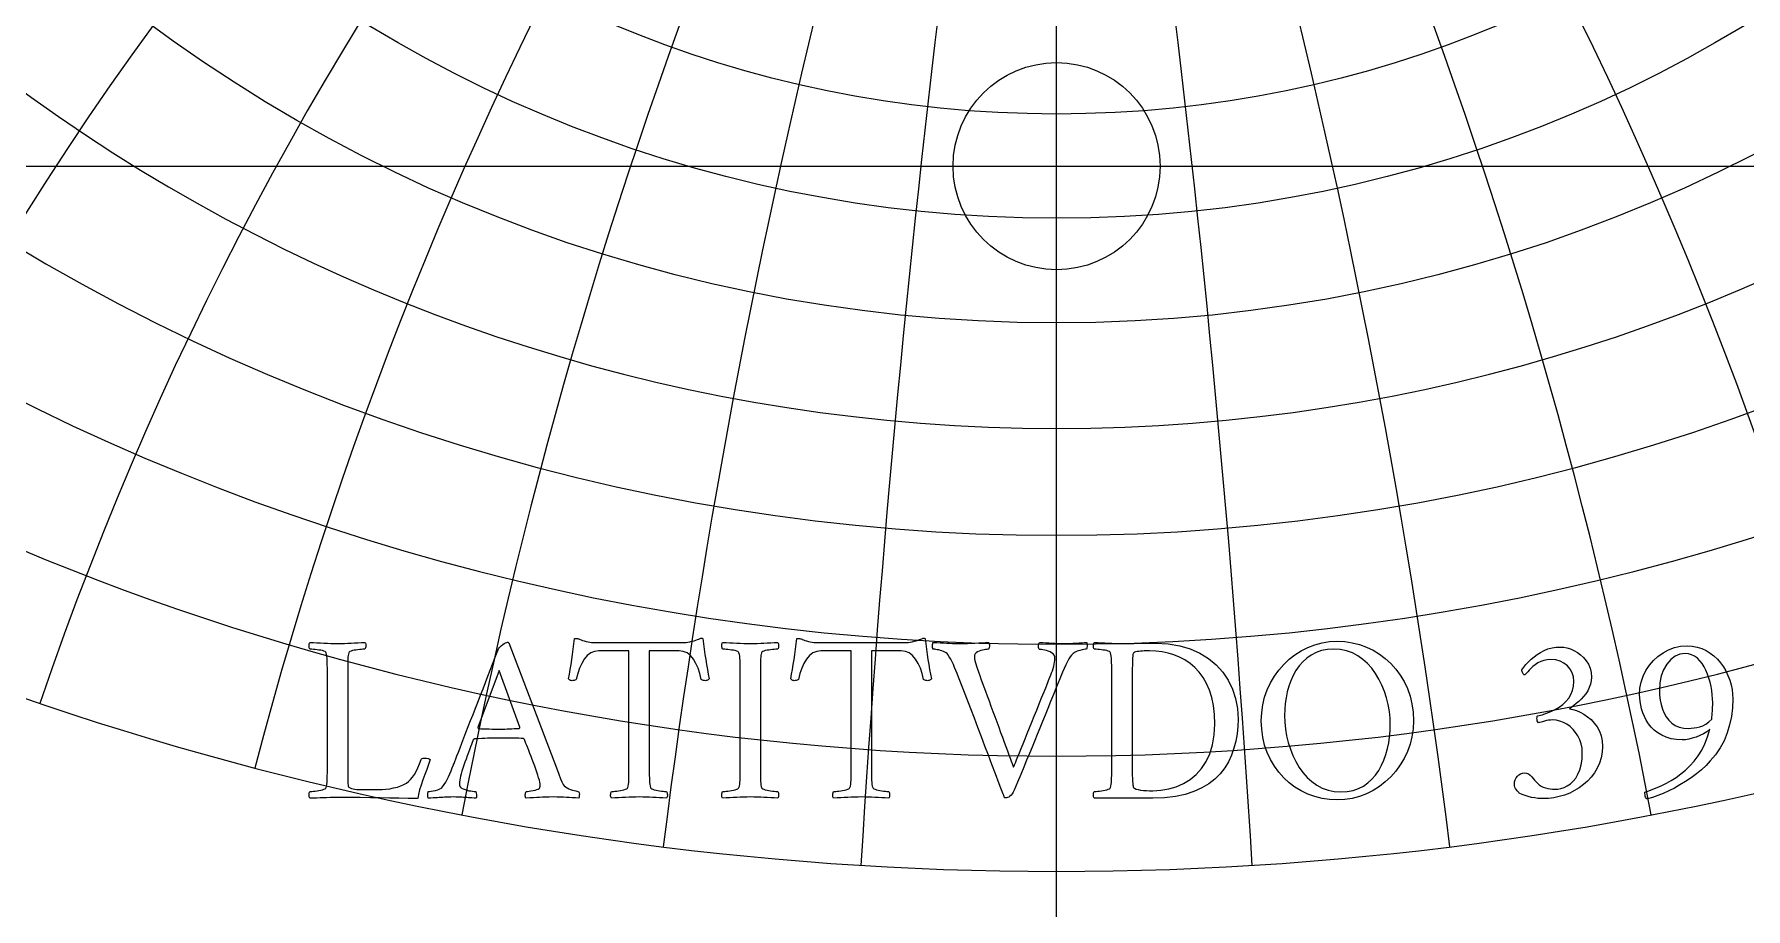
# Model space of a CAD drawing. Header units: millimetres. Extents: x -71 to 71, y -71 to 73.
# Drawn here: x -23.61 to 15.91, y -17.13 to 3.04 of the extents above; entities that cross this region are included whole.
import ezdxf

# ---------------------------------------------------------------- set-up
doc = ezdxf.new("R2010")
doc.units = ezdxf.units.MM
for name, color, linetype in [('CUT_INNER', 6, 'Continuous'), ('ENGRAVE', 7, 'Continuous'), ('ENGRAVE_FINE', 8, 'Continuous'), ('TEXT', 5, 'Continuous')]:
    doc.layers.add(name, color=color, linetype=linetype)

msp = doc.modelspace()

# ---------------------------------------------------------------- linework, layer by layer
at = {"layer": 'CUT_INNER'}
msp.add_circle((0, 0), 2.39, dxfattribs=at)
at = {"layer": 'ENGRAVE'}
for points in [[(0, -70.2), (0, 70.2)], [(-70.2, 0), (70.2, 0)]]:
    msp.add_lwpolyline(points, dxfattribs=at)
for centre, radius in [((0, 0), 70.2), ((0, 31.6222), 35.2387), ((0, 29.3414), 30.5447), ((0, 27.5032), 26.2999), ((0, 0), 45.9522), ((0, 0), 30.0798)]:
    msp.add_circle(centre, radius, dxfattribs=at)
for centre, radius, start, end in [((0, 34.4687), 40.5184, 131.30785, 48.69215), ((0, 38.0583), 46.5751, 158.30757, 21.69243), ((0, 42.6543), 53.6864, 177.16632, 2.83368), ((0, 48.6634), 62.275, 192.562112, 347.437888), ((0, 56.7462), 73.0187, 205.930897, 334.069103), ((0, -37.2113), 59.1294, 39, 141), ((0, -37.2113), 59.1294, 39, 141)]:
    msp.add_arc(centre, radius, start, end, dxfattribs=at)
at = {"layer": 'ENGRAVE_FINE'}
for centre, radius, start, end in [((-335.3395, -37.2113), 340.5127, 3.549067, 18.208032), ((-335.3395, -37.2113), 340.5127, 3.549067, 18.208032), ((335.3395, -37.2113), 340.5127, 161.791968, 176.450933), ((335.3395, -37.2113), 340.5127, 161.791968, 176.450933), ((-162.4567, -37.2113), 172.8828, 7.145895, 36.6736), ((-162.4567, -37.2113), 172.8828, 7.145895, 36.6736), ((162.4567, -37.2113), 172.8828, 143.3264, 172.854105), ((162.4567, -37.2113), 172.8828, 143.3264, 172.854105), ((-102.4151, -37.2113), 118.2588, 10.840654, 55.662821), ((-102.4151, -37.2113), 118.2588, 10.840654, 55.662821), ((102.4151, -37.2113), 118.2588, 124.337179, 169.159346), ((102.4151, -37.2113), 118.2588, 124.337179, 169.159346), ((-70.4677, -37.2113), 91.989, 14.688568, 75.445741), ((-70.4677, -37.2113), 91.989, 14.688568, 75.445741), ((70.4677, -37.2113), 91.989, 104.554259, 165.311432), ((70.4677, -37.2113), 91.989, 104.554259, 165.311432), ((-49.6155, -37.2113), 77.188, 18.753071, 96.251491), ((-49.6155, -37.2113), 77.188, 18.753071, 96.251491), ((49.6155, -37.2113), 77.188, 83.748509, 161.246929), ((49.6155, -37.2113), 77.188, 83.748509, 161.246929), ((-34.1384, -37.2113), 68.2768, 23.109812, 116.954145), ((-34.1384, -37.2113), 68.2768, 23.109812, 116.954145), ((34.1384, -37.2113), 68.2768, 63.045855, 156.890188), ((34.1384, -37.2113), 68.2768, 63.045855, 156.890188), ((-21.5213, -37.2113), 62.9242, 27.851987, 126.345474), ((-21.5213, -37.2113), 62.9242, 27.851987, 126.345474), ((21.5213, -37.2113), 62.9242, 53.654526, 152.148013), ((21.5213, -37.2113), 62.9242, 53.654526, 152.148013), ((-10.4261, -37.2113), 60.0416, 33.097661, 134.238363), ((-10.4261, -37.2113), 60.0416, 33.097661, 134.238363), ((10.4261, -37.2113), 60.0416, 45.761637, 146.902339), ((10.4261, -37.2113), 60.0416, 45.761637, 146.902339), ((0, 111.4929), 136.4429, 239.147014, 300.852986)]:
    msp.add_arc(centre, radius, start, end, dxfattribs=at)
at = {"layer": 'TEXT'}
for points in [[(-16.3684, -13.94), (-16.3684, -13.9462), (-16.3684, -13.9538), (-16.3684, -13.9628), (-16.3684, -13.9732), (-16.3684, -14), (-16.3684, -14.0306), (-16.3684, -14.0651), (-16.3684, -14.1033), (-16.3681, -14.1426), (-16.367, -14.1801), (-16.3653, -14.2159), (-16.3629, -14.25), (-16.3594, -14.2797), (-16.3546, -14.3026), (-16.3484, -14.3185), (-16.3407, -14.3275), (-16.3115, -14.345), (-16.2792, -14.3586), (-16.2437, -14.3685), (-16.2051, -14.3745), (-16.1593, -14.3782), (-16.102, -14.3808), (-16.0334, -14.3823), (-15.9533, -14.3828), (-15.6488, -14.3828), (-15.5694, -14.3806), (-15.4862, -14.3738), (-15.3992, -14.3626), (-15.3084, -14.3469), (-15.2203, -14.3263), (-15.1416, -14.3005), (-15.0723, -14.2695), (-15.0122, -14.2334), (-14.9633, -14.1939), (-14.9161, -14.1476), (-14.8706, -14.0943), (-14.8268, -14.0341), (-14.7851, -13.9649), (-14.7458, -13.8846), (-14.709, -13.7933), (-14.6746, -13.6909), (-14.6656, -13.6764), (-14.6497, -13.666), (-14.6268, -13.6598), (-14.5971, -13.6577), (-14.5514, -13.6598), (-14.514, -13.666), (-14.485, -13.6764), (-14.4642, -13.6909), (-14.5038, -13.8033), (-14.5452, -13.9192), (-14.5882, -14.0386), (-14.6331, -14.1614), (-14.6747, -14.2815), (-14.7085, -14.3925), (-14.7342, -14.4946), (-14.7521, -14.5877), (-14.9704, -14.587), (-15.188, -14.5849), (-15.4049, -14.5814), (-15.6211, -14.5766), (-15.8439, -14.5717), (-16.0806, -14.5683), (-16.3311, -14.5662), (-16.5954, -14.5655), (-16.6871, -14.566), (-16.7739, -14.5676), (-16.8559, -14.5702), (-16.933, -14.5738), (-17.0085, -14.5774), (-17.0853, -14.58), (-17.1635, -14.5816), (-17.243, -14.5821), (-17.2525, -14.569), (-17.2589, -14.5517), (-17.2622, -14.5302), (-17.2624, -14.5046), (-17.2602, -14.479), (-17.2562, -14.4576), (-17.2505, -14.4403), (-17.243, -14.4271), (-17.223, -14.4266), (-17.196, -14.4251), (-17.1621, -14.4225), (-17.1213, -14.4188), (-17.0775, -14.4138), (-17.0348, -14.4071), (-16.9931, -14.3986), (-16.9524, -14.3884), (-16.917, -14.377), (-16.8908, -14.3649), (-16.8741, -14.3521), (-16.8666, -14.3386), (-16.8568, -14.3029), (-16.8493, -14.2624), (-16.8443, -14.2171), (-16.8417, -14.167), (-16.8405, -14.1133), (-16.8396, -14.0576), (-16.8391, -13.9999), (-16.8389, -13.94), (-16.8389, -11.6317), (-16.8391, -11.5717), (-16.8396, -11.5134), (-16.8405, -11.4568), (-16.8417, -11.402), (-16.8443, -11.3506), (-16.8493, -11.3044), (-16.8568, -11.2634), (-16.8666, -11.2276), (-16.8741, -11.212), (-16.8908, -11.1986), (-16.917, -11.1871), (-16.9524, -11.1778), (-16.9931, -11.17), (-17.0348, -11.1633), (-17.0775, -11.1576), (-17.1213, -11.1529), (-17.1621, -11.1493), (-17.196, -11.1467), (-17.223, -11.1451), (-17.243, -11.1446), (-17.2505, -11.1314), (-17.2562, -11.1141), (-17.2602, -11.0927), (-17.2624, -11.0671), (-17.2622, -11.0415), (-17.2589, -11.02), (-17.2525, -11.0027), (-17.243, -10.9896), (-17.1603, -10.9925), (-17.0784, -10.9958), (-16.997, -10.9995), (-16.9164, -11.0034), (-16.8365, -11.0071), (-16.7573, -11.0097), (-16.6788, -11.0112), (-16.6009, -11.0117), (-16.5212, -11.0112), (-16.4425, -11.0097), (-16.3648, -11.0071), (-16.2882, -11.0034), (-16.2112, -10.9995), (-16.1325, -10.9958), (-16.052, -10.9925), (-15.9699, -10.9896), (-15.9604, -11.0027), (-15.954, -11.02), (-15.9507, -11.0415), (-15.9505, -11.0671), (-15.9527, -11.0927), (-15.9567, -11.1141), (-15.9624, -11.1314), (-15.9699, -11.1446), (-15.9899, -11.1451), (-16.0169, -11.1467), (-16.0508, -11.1493), (-16.0917, -11.1529), (-16.1352, -11.1576), (-16.1775, -11.1633), (-16.2183, -11.17), (-16.2577, -11.1778), (-16.2923, -11.1871), (-16.3186, -11.1986), (-16.3366, -11.212), (-16.3463, -11.2276), (-16.3537, -11.2574), (-16.3594, -11.2913), (-16.3634, -11.3293), (-16.3657, -11.3715), (-16.3669, -11.4169), (-16.3677, -11.4643), (-16.3683, -11.5137), (-16.3684, -11.5653), (-16.3684, -11.5736), (-16.3684, -11.5819), (-16.3684, -11.5902), (-16.3684, -11.5985), (-16.3684, -11.6068), (-16.3684, -11.6151), (-16.3684, -11.6234), (-16.3684, -11.6317)], [(-13.9273, -13.8127), (-13.924, -13.8042), (-13.9141, -13.7788), (-13.8977, -13.7364), (-13.8747, -13.6771), (-13.8461, -13.6032), (-13.8131, -13.5172), (-13.7756, -13.4191), (-13.7335, -13.309), (-13.6877, -13.1894), (-13.6387, -13.0633), (-13.5867, -12.9306), (-13.5315, -12.7914), (-13.4746, -12.6478), (-13.4173, -12.5022), (-13.3597, -12.3544), (-13.3018, -12.2046), (-13.2442, -12.0553), (-13.1876, -11.9092), (-13.1321, -11.7661), (-13.0776, -11.6262), (-13.0252, -11.4919), (-12.9759, -11.366), (-12.9297, -11.2484), (-12.8866, -11.139), (-12.8722, -11.1162), (-12.8513, -11.092), (-12.8238, -11.0664), (-12.7897, -11.0394), (-12.7546, -11.0152), (-12.724, -10.9979), (-12.6979, -10.9875), (-12.6763, -10.9841), (-12.6712, -10.9842), (-12.6673, -10.9847), (-12.6643, -10.9856), (-12.6624, -10.9868), (-12.6605, -10.9884), (-12.6576, -10.9903), (-12.6536, -10.9925), (-12.6486, -10.9951), (-11.547, -13.8846), (-11.4927, -14.0272), (-11.4515, -14.1337), (-11.4235, -14.2043), (-11.4086, -14.2389), (-11.3915, -14.2683), (-11.3678, -14.2957), (-11.3375, -14.3209), (-11.3007, -14.3441), (-11.2606, -14.3647), (-11.2204, -14.3822), (-11.1803, -14.3965), (-11.1402, -14.4078), (-11.1037, -14.4162), (-11.0744, -14.4223), (-11.0525, -14.4259), (-11.0378, -14.4271), (-11.0284, -14.4429), (-11.0225, -14.4624), (-11.0201, -14.4858), (-11.0211, -14.5129), (-11.0239, -14.539), (-11.0267, -14.5593), (-11.0295, -14.5736), (-11.0322, -14.5821), (-11.1104, -14.5768), (-11.1844, -14.5717), (-11.2543, -14.5671), (-11.3201, -14.5627), (-11.3868, -14.5591), (-11.4598, -14.5565), (-11.5391, -14.555), (-11.6245, -14.5544), (-11.7146, -14.555), (-11.7968, -14.5565), (-11.871, -14.5591), (-11.9373, -14.5627), (-12.0035, -14.5671), (-12.0777, -14.5717), (-12.1599, -14.5768), (-12.25, -14.5821), (-12.2595, -14.569), (-12.2659, -14.5517), (-12.2692, -14.5302), (-12.2694, -14.5046), (-12.2668, -14.479), (-12.2618, -14.4576), (-12.2544, -14.4403), (-12.2445, -14.4271), (-12.2161, -14.4259), (-12.1808, -14.4223), (-12.1386, -14.4162), (-12.0895, -14.4078), (-12.0411, -14.3972), (-12.0009, -14.3849), (-11.9691, -14.3709), (-11.9456, -14.3552), (-11.9359, -14.342), (-11.929, -14.3247), (-11.9248, -14.3033), (-11.9234, -14.2777), (-11.9257, -14.2484), (-11.9324, -14.2106), (-11.9437, -14.164), (-11.9594, -14.1088), (-11.9786, -14.0474), (-12.0002, -13.9822), (-12.0243, -13.9132), (-12.0507, -13.8404), (-12.0784, -13.7662), (-12.1061, -13.693), (-12.1338, -13.6208), (-12.1615, -13.5498), (-12.1879, -13.4823), (-12.212, -13.4211), (-12.2336, -13.366), (-12.2528, -13.3173), (-12.2685, -13.2773), (-12.2798, -13.2488), (-12.2865, -13.2316), (-12.2888, -13.2259), (-12.2895, -13.2252), (-12.2915, -13.2232), (-12.295, -13.2197), (-12.2998, -13.2149), (-12.3054, -13.21), (-12.3109, -13.2066), (-12.3165, -13.2045), (-12.322, -13.2038), (-12.3659, -13.2014), (-12.4147, -13.1996), (-12.4683, -13.1986), (-12.5268, -13.1982), (-12.5867, -13.1982), (-12.6444, -13.1982), (-12.7001, -13.1982), (-12.7538, -13.1982), (-12.7676, -13.1982), (-12.7814, -13.1982), (-12.7953, -13.1982), (-12.8091, -13.1982), (-12.8226, -13.1982), (-12.8354, -13.1982), (-12.8475, -13.1982), (-12.8589, -13.1982), (-12.9388, -13.1984), (-13.0125, -13.1989), (-13.08, -13.1998), (-13.1412, -13.201), (-13.2035, -13.2029), (-13.2741, -13.2059), (-13.353, -13.2098), (-13.4402, -13.2149), (-13.4433, -13.2154), (-13.4471, -13.2169), (-13.4516, -13.2195), (-13.4568, -13.2232), (-13.4616, -13.2268), (-13.4651, -13.2294), (-13.4671, -13.2309), (-13.4678, -13.2315), (-13.4704, -13.2384), (-13.4782, -13.2591), (-13.4912, -13.2937), (-13.5093, -13.3422), (-13.5311, -13.4001), (-13.555, -13.4633), (-13.581, -13.5316), (-13.609, -13.6051), (-13.6372, -13.68), (-13.6637, -13.7525), (-13.6884, -13.8225), (-13.7114, -13.8902), (-13.7341, -13.9566), (-13.7522, -14.0175), (-13.7659, -14.0729), (-13.7751, -14.1227), (-13.7811, -14.1673), (-13.7854, -14.2071), (-13.788, -14.242), (-13.7889, -14.2721), (-13.7835, -14.301), (-13.7674, -14.3268), (-13.7406, -14.3495), (-13.7031, -14.369), (-13.6598, -14.3854), (-13.6159, -14.3988), (-13.5713, -14.409), (-13.526, -14.4161), (-13.4846, -14.4209), (-13.4519, -14.4244), (-13.4279, -14.4264), (-13.4125, -14.4271), (-13.4073, -14.4356), (-13.4028, -14.45), (-13.399, -14.4702), (-13.3959, -14.4963), (-13.3941, -14.5235), (-13.3945, -14.5468), (-13.3969, -14.5664), (-13.4014, -14.5821), (-13.4521, -14.5794), (-13.499, -14.5766), (-13.542, -14.5738), (-13.5813, -14.571), (-13.6187, -14.5683), (-13.656, -14.5655), (-13.6934, -14.5627), (-13.7308, -14.56), (-13.7711, -14.5576), (-13.8173, -14.5558), (-13.8693, -14.5548), (-13.9273, -14.5544), (-13.9857, -14.5548), (-14.0394, -14.5558), (-14.0882, -14.5576), (-14.1321, -14.56), (-14.1736, -14.5627), (-14.2151, -14.5655), (-14.2566, -14.5683), (-14.2982, -14.571), (-14.3424, -14.5738), (-14.3923, -14.5766), (-14.4476, -14.5794), (-14.5085, -14.5821), (-14.5133, -14.5736), (-14.5168, -14.5593), (-14.5189, -14.539), (-14.5196, -14.5129), (-14.5189, -14.4858), (-14.5168, -14.4624), (-14.5133, -14.4429), (-14.5085, -14.4271), (-14.4793, -14.4256), (-14.4414, -14.4209), (-14.3949, -14.4131), (-14.3397, -14.4022), (-14.2852, -14.3879), (-14.2407, -14.3697), (-14.2063, -14.3477), (-14.1819, -14.322), (-14.142, -14.2678), (-14.1051, -14.2106), (-14.0714, -14.1502), (-14.0408, -14.0867), (-14.0119, -14.0208), (-13.9833, -13.9532), (-13.9551, -13.8838), (-13.9273, -13.8127)], [(-8.5911, -10.9896), (-8.5554, -10.9879), (-8.515, -10.9827), (-8.4696, -10.974), (-8.4195, -10.9619), (-8.3703, -10.9484), (-8.3281, -10.9356), (-8.2928, -10.9235), (-8.2645, -10.9121), (-8.2441, -10.9024), (-8.2271, -10.8955), (-8.2136, -10.8913), (-8.2036, -10.89), (-8.1949, -10.8906), (-8.1856, -10.8927), (-8.1756, -10.8962), (-8.1648, -10.901), (-8.1505, -11.0245), (-8.1351, -11.146), (-8.1187, -11.2653), (-8.1012, -11.3826), (-8.0827, -11.4978), (-8.0631, -11.6109), (-8.0425, -11.722), (-8.0209, -11.831), (-8.0275, -11.8369), (-8.0361, -11.8434), (-8.0469, -11.8507), (-8.0597, -11.8587), (-8.0742, -11.8656), (-8.0901, -11.8697), (-8.1074, -11.8711), (-8.1261, -11.8697), (-8.1538, -11.868), (-8.1759, -11.8628), (-8.1925, -11.8542), (-8.2036, -11.8421), (-8.2358, -11.7068), (-8.2769, -11.5833), (-8.3271, -11.4715), (-8.3863, -11.3715), (-8.4548, -11.2892), (-8.5329, -11.2304), (-8.6208, -11.1951), (-8.7184, -11.1833), (-9.4048, -11.1833), (-9.4048, -13.94), (-9.4046, -13.9999), (-9.4041, -14.0576), (-9.4032, -14.1133), (-9.402, -14.167), (-9.3994, -14.2171), (-9.3944, -14.2624), (-9.387, -14.3029), (-9.3771, -14.3386), (-9.3674, -14.3521), (-9.3494, -14.3649), (-9.3231, -14.377), (-9.2885, -14.3884), (-9.2493, -14.3986), (-9.209, -14.4071), (-9.1676, -14.4138), (-9.1252, -14.4188), (-9.0856, -14.4225), (-9.0526, -14.4251), (-9.0261, -14.4266), (-9.0062, -14.4271), (-8.9988, -14.4403), (-8.9931, -14.4576), (-8.9891, -14.479), (-8.9869, -14.5046), (-8.987, -14.5302), (-8.9903, -14.5517), (-8.9967, -14.569), (-9.0062, -14.5821), (-9.0884, -14.5768), (-9.1688, -14.5717), (-9.2475, -14.5671), (-9.3245, -14.5627), (-9.4012, -14.5591), (-9.4788, -14.5565), (-9.5575, -14.555), (-9.6373, -14.5544), (-9.7151, -14.555), (-9.7937, -14.5565), (-9.8729, -14.5591), (-9.9528, -14.5627), (-10.0334, -14.5671), (-10.1147, -14.5717), (-10.1967, -14.5768), (-10.2794, -14.5821), (-10.2889, -14.569), (-10.2953, -14.5517), (-10.2986, -14.5302), (-10.2988, -14.5046), (-10.2965, -14.479), (-10.2925, -14.4576), (-10.2868, -14.4403), (-10.2794, -14.4271), (-10.2593, -14.4266), (-10.2323, -14.4251), (-10.1984, -14.4225), (-10.1576, -14.4188), (-10.1138, -14.4138), (-10.0711, -14.4071), (-10.0294, -14.3986), (-9.9888, -14.3884), (-9.9533, -14.377), (-9.9272, -14.3649), (-9.9104, -14.3521), (-9.903, -14.3386), (-9.8931, -14.3029), (-9.8857, -14.2624), (-9.8807, -14.2171), (-9.8781, -14.167), (-9.8769, -14.1133), (-9.876, -14.0576), (-9.8755, -13.9999), (-9.8753, -13.94), (-9.8753, -11.1833), (-10.5728, -11.1833), (-10.6703, -11.1951), (-10.7582, -11.2304), (-10.8364, -11.2892), (-10.9049, -11.3715), (-10.9644, -11.4715), (-11.0156, -11.5833), (-11.0585, -11.7068), (-11.0931, -11.8421), (-11.1042, -11.8542), (-11.1208, -11.8628), (-11.1429, -11.868), (-11.1706, -11.8697), (-11.1891, -11.8711), (-11.2059, -11.8697), (-11.2209, -11.8656), (-11.2343, -11.8587), (-11.2459, -11.8507), (-11.2557, -11.8434), (-11.2638, -11.8369), (-11.2702, -11.831), (-11.2488, -11.722), (-11.2287, -11.6109), (-11.21, -11.4978), (-11.1927, -11.3826), (-11.1765, -11.2653), (-11.1609, -11.146), (-11.146, -11.0245), (-11.1319, -10.901), (-11.1173, -10.8967), (-11.1014, -10.8948), (-11.0841, -10.8953), (-11.0654, -10.8983), (-11.0471, -10.9026), (-11.0308, -10.9073), (-11.0167, -10.9123), (-11.0045, -10.9176), (-10.977, -10.9289), (-10.9443, -10.9405), (-10.9065, -10.9524), (-10.8634, -10.9647), (-10.8193, -10.9756), (-10.7783, -10.9834), (-10.7404, -10.988), (-10.7056, -10.9896)], [(-7.0688, -11.0117), (-6.9891, -11.0112), (-6.9104, -11.0097), (-6.8327, -11.0071), (-6.7561, -11.0034), (-6.6791, -10.9995), (-6.6004, -10.9958), (-6.5199, -10.9925), (-6.4378, -10.9896), (-6.4283, -11.0027), (-6.4219, -11.02), (-6.4186, -11.0415), (-6.4184, -11.0671), (-6.4206, -11.0927), (-6.4246, -11.1141), (-6.4303, -11.1314), (-6.4378, -11.1446), (-6.4578, -11.1451), (-6.4848, -11.1467), (-6.5187, -11.1493), (-6.5595, -11.1529), (-6.6031, -11.1576), (-6.6453, -11.1633), (-6.6862, -11.17), (-6.7256, -11.1778), (-6.7602, -11.1871), (-6.7865, -11.1986), (-6.8045, -11.212), (-6.8142, -11.2276), (-6.8216, -11.2574), (-6.8273, -11.2913), (-6.8313, -11.3293), (-6.8336, -11.3715), (-6.8348, -11.4169), (-6.8356, -11.4643), (-6.8361, -11.5137), (-6.8363, -11.5653), (-6.8363, -11.5736), (-6.8363, -11.5819), (-6.8363, -11.5902), (-6.8363, -11.5985), (-6.8363, -11.6068), (-6.8363, -11.6151), (-6.8363, -11.6234), (-6.8363, -11.6317), (-6.8363, -13.94), (-6.8363, -13.9483), (-6.8363, -13.9566), (-6.8363, -13.9649), (-6.8363, -13.9732), (-6.8363, -13.9815), (-6.8363, -13.9898), (-6.8363, -13.9981), (-6.8363, -14.0064), (-6.8361, -14.0578), (-6.8356, -14.1068), (-6.8348, -14.1533), (-6.8336, -14.1974), (-6.8313, -14.2384), (-6.8273, -14.2756), (-6.8216, -14.309), (-6.8142, -14.3386), (-6.8045, -14.3521), (-6.7865, -14.3649), (-6.7602, -14.377), (-6.7256, -14.3884), (-6.6862, -14.3986), (-6.6453, -14.4071), (-6.6031, -14.4138), (-6.5595, -14.4188), (-6.5187, -14.4225), (-6.4848, -14.4251), (-6.4578, -14.4266), (-6.4378, -14.4271), (-6.4303, -14.4403), (-6.4246, -14.4576), (-6.4206, -14.479), (-6.4184, -14.5046), (-6.4186, -14.5302), (-6.4219, -14.5517), (-6.4283, -14.569), (-6.4378, -14.5821), (-6.5199, -14.5768), (-6.6004, -14.5717), (-6.6791, -14.5671), (-6.7561, -14.5627), (-6.8327, -14.5591), (-6.9104, -14.5565), (-6.9891, -14.555), (-7.0688, -14.5544), (-7.1467, -14.555), (-7.2252, -14.5565), (-7.3044, -14.5591), (-7.3843, -14.5627), (-7.4649, -14.5671), (-7.5462, -14.5717), (-7.6282, -14.5768), (-7.7109, -14.5821), (-7.7204, -14.569), (-7.7268, -14.5517), (-7.7301, -14.5302), (-7.7303, -14.5046), (-7.7281, -14.479), (-7.7241, -14.4576), (-7.7184, -14.4403), (-7.7109, -14.4271), (-7.6909, -14.4266), (-7.6639, -14.4251), (-7.63, -14.4225), (-7.5891, -14.4188), (-7.5454, -14.4138), (-7.5027, -14.4071), (-7.461, -14.3986), (-7.4203, -14.3884), (-7.3849, -14.377), (-7.3587, -14.3649), (-7.342, -14.3521), (-7.3345, -14.3386), (-7.3247, -14.3029), (-7.3172, -14.2624), (-7.3122, -14.2171), (-7.3096, -14.167), (-7.3084, -14.1133), (-7.3075, -14.0576), (-7.307, -13.9999), (-7.3068, -13.94), (-7.3068, -11.6317), (-7.307, -11.5717), (-7.3075, -11.5134), (-7.3084, -11.4568), (-7.3096, -11.402), (-7.3122, -11.3506), (-7.3172, -11.3044), (-7.3247, -11.2634), (-7.3345, -11.2276), (-7.342, -11.212), (-7.3587, -11.1986), (-7.3849, -11.1871), (-7.4203, -11.1778), (-7.461, -11.17), (-7.5027, -11.1633), (-7.5454, -11.1576), (-7.5891, -11.1529), (-7.63, -11.1493), (-7.6639, -11.1467), (-7.6909, -11.1451), (-7.7109, -11.1446), (-7.7184, -11.1314), (-7.7241, -11.1141), (-7.7281, -11.0927), (-7.7303, -11.0671), (-7.7301, -11.0415), (-7.7268, -11.02), (-7.7204, -11.0027), (-7.7109, -10.9896), (-7.6282, -10.9925), (-7.5462, -10.9958), (-7.4649, -10.9995), (-7.3843, -11.0034), (-7.3044, -11.0071), (-7.2252, -11.0097), (-7.1467, -11.0112), (-7.0688, -11.0117)], [(-3.4597, -10.9896), (-3.424, -10.9879), (-3.3836, -10.9827), (-3.3382, -10.974), (-3.2881, -10.9619), (-3.239, -10.9484), (-3.1967, -10.9356), (-3.1615, -10.9235), (-3.1331, -10.9121), (-3.1127, -10.9024), (-3.0957, -10.8955), (-3.0822, -10.8913), (-3.0722, -10.89), (-3.0635, -10.8906), (-3.0542, -10.8927), (-3.0442, -10.8962), (-3.0334, -10.901), (-3.0191, -11.0245), (-3.0037, -11.146), (-2.9873, -11.2653), (-2.9698, -11.3826), (-2.9513, -11.4978), (-2.9317, -11.6109), (-2.9111, -11.722), (-2.8895, -11.831), (-2.8961, -11.8369), (-2.9047, -11.8434), (-2.9155, -11.8507), (-2.9283, -11.8587), (-2.9428, -11.8656), (-2.9587, -11.8697), (-2.976, -11.8711), (-2.9947, -11.8697), (-3.0224, -11.868), (-3.0445, -11.8628), (-3.0611, -11.8542), (-3.0722, -11.8421), (-3.1044, -11.7068), (-3.1455, -11.5833), (-3.1957, -11.4715), (-3.2549, -11.3715), (-3.3234, -11.2892), (-3.4016, -11.2304), (-3.4894, -11.1951), (-3.587, -11.1833), (-4.2734, -11.1833), (-4.2734, -13.94), (-4.2732, -13.9999), (-4.2727, -14.0576), (-4.2718, -14.1133), (-4.2706, -14.167), (-4.268, -14.2171), (-4.263, -14.2624), (-4.2556, -14.3029), (-4.2457, -14.3386), (-4.236, -14.3521), (-4.218, -14.3649), (-4.1917, -14.377), (-4.1571, -14.3884), (-4.1179, -14.3986), (-4.0776, -14.4071), (-4.0362, -14.4138), (-3.9939, -14.4188), (-3.9542, -14.4225), (-3.9212, -14.4251), (-3.8947, -14.4266), (-3.8748, -14.4271), (-3.8674, -14.4403), (-3.8617, -14.4576), (-3.8577, -14.479), (-3.8555, -14.5046), (-3.8556, -14.5302), (-3.8589, -14.5517), (-3.8653, -14.569), (-3.8748, -14.5821), (-3.957, -14.5768), (-4.0374, -14.5717), (-4.1162, -14.5671), (-4.1931, -14.5627), (-4.2698, -14.5591), (-4.3474, -14.5565), (-4.4261, -14.555), (-4.5059, -14.5544), (-4.5837, -14.555), (-4.6623, -14.5565), (-4.7415, -14.5591), (-4.8214, -14.5627), (-4.902, -14.5671), (-4.9833, -14.5717), (-5.0653, -14.5768), (-5.148, -14.5821), (-5.1575, -14.569), (-5.1639, -14.5517), (-5.1672, -14.5302), (-5.1674, -14.5046), (-5.1651, -14.479), (-5.1611, -14.4576), (-5.1554, -14.4403), (-5.148, -14.4271), (-5.1279, -14.4266), (-5.1009, -14.4251), (-5.067, -14.4225), (-5.0262, -14.4188), (-4.9825, -14.4138), (-4.9397, -14.4071), (-4.898, -14.3986), (-4.8574, -14.3884), (-4.8219, -14.377), (-4.7958, -14.3649), (-4.779, -14.3521), (-4.7716, -14.3386), (-4.7617, -14.3029), (-4.7543, -14.2624), (-4.7493, -14.2171), (-4.7467, -14.167), (-4.7455, -14.1133), (-4.7446, -14.0576), (-4.7441, -13.9999), (-4.7439, -13.94), (-4.7439, -11.1833), (-5.4414, -11.1833), (-5.5389, -11.1951), (-5.6268, -11.2304), (-5.705, -11.2892), (-5.7735, -11.3715), (-5.833, -11.4715), (-5.8842, -11.5833), (-5.9271, -11.7068), (-5.9617, -11.8421), (-5.9728, -11.8542), (-5.9894, -11.8628), (-6.0115, -11.868), (-6.0392, -11.8697), (-6.0577, -11.8711), (-6.0745, -11.8697), (-6.0896, -11.8656), (-6.1029, -11.8587), (-6.1145, -11.8507), (-6.1243, -11.8434), (-6.1325, -11.8369), (-6.1389, -11.831), (-6.1174, -11.722), (-6.0973, -11.6109), (-6.0787, -11.4978), (-6.0614, -11.3826), (-6.0451, -11.2653), (-6.0295, -11.146), (-6.0146, -11.0245), (-6.0005, -10.901), (-5.9859, -10.8967), (-5.97, -10.8948), (-5.9527, -10.8953), (-5.934, -10.8983), (-5.9157, -10.9026), (-5.8994, -10.9073), (-5.8853, -10.9123), (-5.8731, -10.9176), (-5.8456, -10.9289), (-5.813, -10.9405), (-5.7751, -10.9524), (-5.732, -10.9647), (-5.6879, -10.9756), (-5.6469, -10.9834), (-5.609, -10.988), (-5.5742, -10.9896)], [(-2.2308, -11.0117), (-2.1429, -11.0112), (-2.0564, -11.0097), (-1.9713, -11.0071), (-1.8876, -11.0034), (-1.8049, -10.9995), (-1.7229, -10.9958), (-1.6416, -10.9925), (-1.561, -10.9896), (-1.5563, -11.0033), (-1.5534, -11.0221), (-1.5522, -11.0462), (-1.5527, -11.0754), (-1.555, -11.1036), (-1.5589, -11.1245), (-1.5646, -11.1382), (-1.5721, -11.1446), (-1.5868, -11.1454), (-1.6088, -11.148), (-1.638, -11.1524), (-1.6745, -11.1584), (-1.7141, -11.1667), (-1.7527, -11.1778), (-1.7902, -11.1916), (-1.8267, -11.2082), (-1.8582, -11.2288), (-1.8807, -11.2546), (-1.8942, -11.2856), (-1.8987, -11.3217), (-1.8924, -11.3778), (-1.8738, -11.4573), (-1.8426, -11.5604), (-1.799, -11.6871), (-1.775, -11.753), (-1.7471, -11.8289), (-1.7155, -11.9149), (-1.68, -12.0109), (-1.6418, -12.1145), (-1.6018, -12.2233), (-1.5601, -12.3373), (-1.5167, -12.4565), (-1.4723, -12.5783), (-1.4275, -12.7001), (-1.3823, -12.8218), (-1.3368, -12.9436), (-1.2922, -13.063), (-1.2496, -13.1775), (-1.2092, -13.2872), (-1.1708, -13.392), (-1.1351, -13.4897), (-1.1029, -13.5781), (-1.0742, -13.6572), (-1.049, -13.7269), (-1.028, -13.7845), (-1.0123, -13.8272), (-1.0017, -13.8551), (-0.9964, -13.868), (-0.9877, -13.8492), (-0.9729, -13.8148), (-0.9518, -13.7648), (-0.9244, -13.6992), (-0.8921, -13.6208), (-0.8559, -13.5325), (-0.816, -13.434), (-0.7722, -13.3256), (-0.7253, -13.2091), (-0.676, -13.0868), (-0.6243, -12.9587), (-0.5702, -12.8246), (-0.5146, -12.6871), (-0.4588, -12.5485), (-0.4025, -12.4089), (-0.346, -12.2683), (-0.2901, -12.1292), (-0.2359, -11.9943), (-0.1835, -11.8635), (-0.1329, -11.7369), (-0.1142, -11.6891), (-0.0969, -11.64), (-0.081, -11.5895), (-0.0664, -11.5376), (-0.0543, -11.4871), (-0.0457, -11.4407), (-0.0405, -11.3985), (-0.0387, -11.3605), (-0.0434, -11.319), (-0.0574, -11.283), (-0.0808, -11.2525), (-0.1135, -11.2276), (-0.1515, -11.2072), (-0.191, -11.1903), (-0.2318, -11.1768), (-0.274, -11.1667), (-0.3136, -11.1595), (-0.3467, -11.1543), (-0.3731, -11.1512), (-0.393, -11.1501), (-0.4027, -11.1413), (-0.4096, -11.1259), (-0.4138, -11.1039), (-0.4152, -11.0754), (-0.4138, -11.0462), (-0.4096, -11.0221), (-0.4027, -11.0033), (-0.393, -10.9896), (-0.3193, -10.9925), (-0.2477, -10.9958), (-0.1782, -10.9995), (-0.1107, -11.0034), (-0.0432, -11.0071), (0.0263, -11.0097), (0.0979, -11.0112), (0.1716, -11.0117), (0.232, -11.0116), (0.2858, -11.011), (0.333, -11.0102), (0.3736, -11.009), (0.4108, -11.0074), (0.4477, -11.0055), (0.4842, -11.0033), (0.5203, -11.0007), (0.5584, -10.9979), (0.6006, -10.9951), (0.647, -10.9924), (0.6975, -10.9896), (0.702, -11.0034), (0.7044, -11.0228), (0.7047, -11.0477), (0.703, -11.0782), (0.6999, -11.1072), (0.6961, -11.128), (0.6916, -11.1404), (0.6864, -11.1446), (0.6644, -11.1463), (0.6317, -11.1515), (0.5883, -11.1602), (0.5342, -11.1723), (0.4776, -11.1896), (0.4269, -11.2138), (0.3821, -11.2449), (0.3432, -11.283), (0.3164, -11.3177), (0.2858, -11.3667), (0.2513, -11.4298), (0.2131, -11.5072), (0.1742, -11.5907), (0.1377, -11.6725), (0.1036, -11.7526), (0.072, -11.831), (-0.0012, -12.0126), (-0.0713, -12.1866), (-0.1382, -12.353), (-0.202, -12.5118), (-0.264, -12.6655), (-0.3252, -12.8163), (-0.3858, -12.9644), (-0.4456, -13.1097), (-0.5056, -13.255), (-0.5667, -13.4031), (-0.6288, -13.5539), (-0.6919, -13.7075), (-0.7577, -13.8667), (-0.8276, -14.0341), (-0.9016, -14.2099), (-0.9798, -14.3939), (-1.0024, -14.4423), (-1.0261, -14.4825), (-1.0509, -14.5143), (-1.0767, -14.5378), (-1.1031, -14.5548), (-1.1299, -14.5669), (-1.1571, -14.5742), (-1.1846, -14.5766), (-1.1926, -14.5743), (-1.1998, -14.5676), (-1.2064, -14.5563), (-1.2123, -14.5406), (-1.2178, -14.5238), (-1.2233, -14.5095), (-1.2289, -14.4975), (-1.2344, -14.488), (-1.3242, -14.2512), (-1.4109, -14.0223), (-1.4944, -13.8014), (-1.5748, -13.5885), (-1.6541, -13.3787), (-1.734, -13.1671), (-1.8146, -12.9538), (-1.8959, -12.7388), (-1.9801, -12.5174), (-2.0696, -12.2849), (-2.1642, -12.0413), (-2.264, -11.7867), (-2.2943, -11.7085), (-2.3242, -11.6345), (-2.3538, -11.5646), (-2.383, -11.4989), (-2.413, -11.4366), (-2.4446, -11.3771), (-2.478, -11.3203), (-2.5131, -11.2664), (-2.5297, -11.2453), (-2.5519, -11.2262), (-2.5795, -11.2093), (-2.6127, -11.1944), (-2.6486, -11.1816), (-2.684, -11.1709), (-2.7191, -11.1622), (-2.7539, -11.1557), (-2.7863, -11.1508), (-2.8141, -11.1474), (-2.8375, -11.1453), (-2.8563, -11.1446), (-2.8587, -11.1399), (-2.8605, -11.1259), (-2.8615, -11.1025), (-2.8618, -11.0699), (-2.8615, -11.0368), (-2.8605, -11.0124), (-2.8587, -10.9967), (-2.8563, -10.9896), (-2.7662, -10.9925), (-2.684, -10.9958), (-2.6098, -10.9995), (-2.5436, -11.0034), (-2.4773, -11.0071), (-2.4031, -11.0097), (-2.3209, -11.0112), (-2.2308, -11.0117)], [(2.2917, -11.0062), (2.5775, -11.0206), (2.8425, -11.0636), (3.0867, -11.1354), (3.3102, -11.2359), (3.5109, -11.3612), (3.6866, -11.5072), (3.8375, -11.6739), (3.9634, -11.8614), (4.0627, -12.0661), (4.1336, -12.2842), (4.1762, -12.5158), (4.1904, -12.7609), (4.1845, -12.9315), (4.1668, -13.1), (4.1374, -13.2664), (4.0963, -13.4307), (4.0411, -13.5899), (3.9696, -13.7407), (3.8819, -13.8833), (3.778, -14.0175), (3.656, -14.1408), (3.5143, -14.2507), (3.3529, -14.347), (3.1718, -14.4299), (2.9691, -14.4965), (2.7428, -14.5441), (2.493, -14.5726), (2.2197, -14.5821), (0.8691, -14.5821), (0.8596, -14.569), (0.8532, -14.5517), (0.8499, -14.5302), (0.8497, -14.5046), (0.8519, -14.479), (0.8559, -14.4576), (0.8616, -14.4403), (0.8691, -14.4271), (0.8891, -14.4266), (0.9161, -14.4251), (0.95, -14.4225), (0.9909, -14.4188), (1.0346, -14.4138), (1.0773, -14.4071), (1.119, -14.3986), (1.1597, -14.3884), (1.1951, -14.377), (1.2213, -14.3649), (1.238, -14.3521), (1.2455, -14.3386), (1.2553, -14.3029), (1.2628, -14.2624), (1.2678, -14.2171), (1.2704, -14.167), (1.2716, -14.1133), (1.2725, -14.0576), (1.273, -13.9999), (1.2732, -13.94), (1.2732, -11.6317), (1.273, -11.5717), (1.2725, -11.5134), (1.2716, -11.4568), (1.2704, -11.402), (1.2678, -11.3506), (1.2628, -11.3044), (1.2553, -11.2634), (1.2455, -11.2276), (1.238, -11.212), (1.2213, -11.1986), (1.1951, -11.1871), (1.1597, -11.1778), (1.119, -11.17), (1.0773, -11.1633), (1.0346, -11.1576), (0.9909, -11.1529), (0.95, -11.1493), (0.9161, -11.1467), (0.8891, -11.1451), (0.8691, -11.1446), (0.8616, -11.1314), (0.8559, -11.1141), (0.8519, -11.0927), (0.8497, -11.0671), (0.8499, -11.0415), (0.8532, -11.02), (0.8596, -11.0027), (0.8691, -10.9896), (0.9518, -10.9925), (1.0338, -10.9958), (1.1151, -10.9995), (1.1957, -11.0034), (1.2756, -11.0071), (1.3548, -11.0097), (1.4333, -11.0112), (1.5112, -11.0117), (1.5953, -11.0116), (1.6869, -11.011), (1.7862, -11.0102), (1.8931, -11.009), (2.0011, -11.0078), (2.1035, -11.0069), (2.2004, -11.0064), (2.2917, -11.0062)], [(6.4765, -10.9619), (6.6538, -10.9702), (6.8259, -10.9951), (6.9929, -11.0366), (7.1546, -11.0948), (7.3091, -11.1683), (7.4542, -11.256), (7.59, -11.3579), (7.7165, -11.4739), (7.8318, -11.6026), (7.9344, -11.7424), (8.0242, -11.8933), (8.1012, -12.0552), (8.1629, -12.2269), (8.207, -12.4074), (8.2335, -12.5964), (8.2423, -12.7942), (8.2335, -12.9818), (8.207, -13.163), (8.1629, -13.3375), (8.1012, -13.5055), (8.0242, -13.6653), (7.9344, -13.8155), (7.8318, -13.9559), (7.7165, -14.0867), (7.59, -14.2057), (7.4542, -14.3109), (7.3091, -14.4022), (7.1546, -14.4797), (6.9929, -14.5415), (6.8259, -14.5856), (6.6538, -14.612), (6.4765, -14.6209), (6.3016, -14.6126), (6.1312, -14.5877), (5.9653, -14.5461), (5.804, -14.488), (5.6497, -14.4145), (5.505, -14.3268), (5.3701, -14.2249), (5.2449, -14.1088), (5.1309, -13.9801), (5.0297, -13.8404), (4.9413, -13.6895), (4.8657, -13.5276), (4.8051, -13.3562), (4.7619, -13.1768), (4.736, -12.9895), (4.7273, -12.7942), (4.736, -12.6063), (4.7619, -12.4247), (4.8051, -12.2493), (4.8657, -12.0801), (4.9413, -11.919), (5.0297, -11.768), (5.1309, -11.627), (5.2449, -11.4961), (5.3701, -11.3771), (5.505, -11.2719), (5.6497, -11.1806), (5.804, -11.1031), (5.9653, -11.0413), (6.1312, -10.9972), (6.3016, -10.9707), (6.4765, -10.9619)], [(1.7492, -11.6428), (1.7492, -13.9455), (1.7492, -13.9679), (1.7492, -13.9961), (1.7492, -14.0301), (1.7492, -14.0701), (1.7497, -14.1126), (1.7513, -14.1545), (1.7539, -14.1957), (1.7575, -14.2362), (1.7618, -14.2723), (1.7665, -14.3005), (1.7715, -14.3207), (1.7769, -14.333), (1.7996, -14.3534), (1.8343, -14.3704), (1.8812, -14.3839), (1.9402, -14.3939), (2.0064, -14.4012), (2.0751, -14.4064), (2.1462, -14.4095), (2.2197, -14.4105), (2.4095, -14.4001), (2.5913, -14.369), (2.7651, -14.3171), (2.931, -14.2445), (3.0852, -14.1505), (3.2237, -14.0348), (3.3467, -13.8973), (3.4541, -13.738), (3.5413, -13.5562), (3.6036, -13.3512), (3.641, -13.123), (3.6534, -12.8717), (3.6456, -12.6506), (3.6223, -12.4468), (3.5834, -12.2603), (3.5289, -12.0912), (3.4611, -11.9381), (3.3822, -11.7998), (3.2922, -11.6765), (3.1912, -11.568), (3.0812, -11.4739), (2.9643, -11.3937), (2.8404, -11.3273), (2.7096, -11.2747), (2.5738, -11.2347), (2.4349, -11.2062), (2.2929, -11.189), (2.1478, -11.1833), (2.1277, -11.1835), (2.1007, -11.184), (2.0668, -11.1849), (2.026, -11.1861), (1.9824, -11.188), (1.9402, -11.1909), (1.8994, -11.1949), (1.8599, -11.1999), (1.8253, -11.2065), (1.799, -11.2152), (1.781, -11.2259), (1.7714, -11.2387), (1.7639, -11.2686), (1.7582, -11.303), (1.7542, -11.342), (1.752, -11.3854), (1.7508, -11.4316), (1.7499, -11.4788), (1.7494, -11.5271), (1.7492, -11.5764), (1.7492, -11.5847), (1.7492, -11.593), (1.7492, -11.6013), (1.7492, -11.6096), (1.7492, -11.6179), (1.7492, -11.6262), (1.7492, -11.6345), (1.7492, -11.6428)], [(6.399, -11.1446), (6.2523, -11.1531), (6.1167, -11.1785), (5.9922, -11.2209), (5.8787, -11.2802), (5.7758, -11.3534), (5.6829, -11.4373), (5.6, -11.5319), (5.5272, -11.6372), (5.4639, -11.7511), (5.4096, -11.8711), (5.3642, -11.9974), (5.3279, -12.1299), (5.3001, -12.2655), (5.2802, -12.4011), (5.2682, -12.5368), (5.2642, -12.6724), (5.2696, -12.83), (5.2857, -12.9872), (5.3125, -13.1441), (5.35, -13.3007), (5.398, -13.4536), (5.4559, -13.5996), (5.5239, -13.7387), (5.6019, -13.8708), (5.6896, -13.9931), (5.7867, -14.1026), (5.893, -14.1993), (6.0088, -14.2832), (6.1338, -14.351), (6.2682, -14.3994), (6.412, -14.4285), (6.5651, -14.4382), (6.7118, -14.4297), (6.8474, -14.4043), (6.9719, -14.3619), (7.0854, -14.3026), (7.1885, -14.2291), (7.2819, -14.1441), (7.3657, -14.0478), (7.4397, -13.94), (7.5042, -13.8236), (7.5594, -13.7013), (7.6052, -13.5731), (7.6417, -13.439), (7.6696, -13.3022), (7.6895, -13.1657), (7.7014, -13.0296), (7.7054, -12.8938), (7.7, -12.7364), (7.6839, -12.5797), (7.6571, -12.4236), (7.6196, -12.2683), (7.5715, -12.1168), (7.513, -11.9721), (7.4442, -11.8344), (7.365, -11.7037), (7.276, -11.5828), (7.1781, -11.4746), (7.0712, -11.3793), (6.9553, -11.2968), (6.8303, -11.2302), (6.6959, -11.1826), (6.5521, -11.1541), (6.399, -11.1446)], [(11.6411, -11.0948), (11.712, -11.0998), (11.7864, -11.1148), (11.8643, -11.1399), (11.9456, -11.175), (12.0257, -11.2198), (12.0999, -11.274), (12.1682, -11.3375), (12.2307, -11.4103), (12.2827, -11.4919), (12.3199, -11.5819), (12.3422, -11.6801), (12.3497, -11.7867), (12.3443, -11.8708), (12.3282, -11.9514), (12.3014, -12.0285), (12.2639, -12.1022), (12.2189, -12.1718), (12.1698, -12.2365), (12.1165, -12.2963), (12.0591, -12.3513), (12.0011, -12.4011), (11.9463, -12.4454), (11.8945, -12.4842), (11.8459, -12.5174), (11.9248, -12.5336), (12.0065, -12.5603), (12.0909, -12.5973), (12.1781, -12.6447), (12.2633, -12.7023), (12.3421, -12.7699), (12.4142, -12.8476), (12.4797, -12.9353), (12.5342, -13.033), (12.5732, -13.1408), (12.5965, -13.2586), (12.6043, -13.3865), (12.5969, -13.5216), (12.5745, -13.6501), (12.5374, -13.772), (12.4853, -13.8874), (12.4209, -13.9954), (12.3469, -14.095), (12.2632, -14.1863), (12.1698, -14.2694), (12.0686, -14.3436), (11.9615, -14.4084), (11.8485, -14.464), (11.7297, -14.5102), (11.6072, -14.5465), (11.4834, -14.5724), (11.3581, -14.588), (11.2315, -14.5932), (11.1756, -14.5913), (11.1132, -14.5856), (11.0442, -14.5761), (10.9686, -14.5627), (10.8916, -14.5453), (10.8184, -14.5233), (10.749, -14.4968), (10.6835, -14.4659), (10.671, -14.4548), (10.6558, -14.4382), (10.6378, -14.4161), (10.6171, -14.3884), (10.5977, -14.3576), (10.5838, -14.3261), (10.5755, -14.2939), (10.5728, -14.2611), (10.5771, -14.2057), (10.5901, -14.1559), (10.6117, -14.1116), (10.642, -14.0729), (10.6778, -14.0414), (10.716, -14.0189), (10.7567, -14.0054), (10.7997, -14.0009), (10.8521, -14.0063), (10.8987, -14.0223), (10.9393, -14.0492), (10.9741, -14.0867), (11.0061, -14.1284), (11.0384, -14.1677), (11.0711, -14.2045), (11.1042, -14.2389), (11.1448, -14.2747), (11.1893, -14.3047), (11.2376, -14.3287), (11.2896, -14.3469), (11.3434, -14.3602), (11.3969, -14.3697), (11.45, -14.3754), (11.5027, -14.3773), (11.5749, -14.3723), (11.6473, -14.3572), (11.7202, -14.3322), (11.7933, -14.297), (11.8638, -14.2503), (11.9283, -14.1905), (11.9869, -14.1175), (12.0397, -14.0313), (12.0833, -13.9308), (12.1144, -13.8148), (12.1331, -13.6831), (12.1393, -13.5359), (12.1331, -13.4285), (12.1144, -13.3276), (12.0833, -13.2334), (12.0397, -13.1457), (11.9862, -13.0656), (11.9255, -12.9941), (11.8575, -12.9313), (11.7823, -12.8772), (11.7022, -12.8336), (11.6197, -12.8025), (11.5347, -12.7838), (11.4474, -12.7776), (11.4029, -12.7793), (11.3581, -12.7845), (11.313, -12.7931), (11.2675, -12.8052), (11.2244, -12.818), (11.1865, -12.8288), (11.1538, -12.8374), (11.1263, -12.844), (11.1118, -12.8208), (11.1014, -12.7955), (11.0952, -12.7682), (11.0931, -12.7388), (11.0938, -12.7208), (11.0959, -12.7056), (11.0993, -12.6931), (11.1042, -12.6834), (11.2107, -12.6554), (11.3145, -12.6212), (11.4156, -12.5807), (11.5138, -12.534), (11.606, -12.4805), (11.6889, -12.4198), (11.7624, -12.3518), (11.8266, -12.2766), (11.8786, -12.193), (11.9158, -12.1001), (11.9381, -11.9979), (11.9456, -11.8863), (11.9362, -11.7829), (11.9082, -11.6884), (11.8615, -11.603), (11.7961, -11.5265), (11.7162, -11.4636), (11.6259, -11.4186), (11.5252, -11.3916), (11.4142, -11.3826), (11.3311, -11.3876), (11.2536, -11.4027), (11.1817, -11.4278), (11.1153, -11.4629), (11.0549, -11.5034), (11.0011, -11.5445), (10.9539, -11.5864), (10.9132, -11.6289), (10.8788, -11.6679), (10.8502, -11.6988), (10.8276, -11.7218), (10.8108, -11.7369), (10.7997, -11.7345), (10.7887, -11.7272), (10.7776, -11.7151), (10.7665, -11.6981), (10.7568, -11.6788), (10.7499, -11.6594), (10.7458, -11.64), (10.7444, -11.6206), (10.7888, -11.5575), (10.8392, -11.4954), (10.8954, -11.4343), (10.9575, -11.3743), (11.0251, -11.3172), (11.098, -11.265), (11.176, -11.2176), (11.2592, -11.175), (11.3474, -11.1399), (11.4405, -11.1148), (11.5384, -11.0998), (11.6411, -11.0948)], [(13.5841, -14.4437), (13.6728, -14.4133), (13.7674, -14.3773), (13.8679, -14.3358), (13.9743, -14.2887), (14.0838, -14.2348), (14.1937, -14.1725), (14.3039, -14.1019), (14.4144, -14.023), (14.5225, -13.9346), (14.6254, -13.8355), (14.7232, -13.7257), (14.8157, -13.6051), (14.9, -13.4724), (14.9728, -13.3263), (15.0342, -13.1666), (15.0842, -12.9934), (15.0124, -13.0483), (14.9354, -13.0965), (14.8533, -13.1382), (14.7659, -13.1733), (14.6785, -13.2012), (14.5964, -13.2211), (14.5194, -13.233), (14.4476, -13.237), (14.3122, -13.2304), (14.1881, -13.2107), (14.0755, -13.1778), (13.9743, -13.1318), (13.8837, -13.0756), (13.8027, -13.0121), (13.7315, -12.9414), (13.6699, -12.8634), (13.6173, -12.7807), (13.573, -12.6959), (13.537, -12.6091), (13.5093, -12.5202), (13.4888, -12.4324), (13.4741, -12.3492), (13.4652, -12.2705), (13.4623, -12.1963), (13.4715, -12.0472), (13.499, -11.9043), (13.5448, -11.7677), (13.609, -11.6372), (13.6887, -11.516), (13.7813, -11.4068), (13.8866, -11.3098), (14.0048, -11.2248), (14.1328, -11.1558), (14.2677, -11.1065), (14.4096, -11.0769), (14.5583, -11.0671), (14.6772, -11.0738), (14.7901, -11.0941), (14.8972, -11.1278), (14.9984, -11.175), (15.093, -11.2333), (15.1804, -11.3003), (15.2605, -11.3759), (15.3333, -11.4601), (15.3983, -11.5513), (15.4551, -11.6476), (15.5035, -11.7492), (15.5436, -11.8559), (15.5751, -11.965), (15.5976, -12.0739), (15.6111, -12.1823), (15.6156, -12.2904), (15.6075, -12.4952), (15.5831, -12.6945), (15.5424, -12.8883), (15.4855, -13.0765), (15.4123, -13.256), (15.3229, -13.4238), (15.2172, -13.5799), (15.0953, -13.7241), (14.997, -13.8272), (14.8905, -13.9262), (14.7756, -14.021), (14.6524, -14.1116), (14.5246, -14.1969), (14.3957, -14.2756), (14.2658, -14.3477), (14.1349, -14.4133), (14.0056, -14.4716), (13.8809, -14.5219), (13.7607, -14.5643), (13.645, -14.5987), (13.6273, -14.5946), (13.6131, -14.5821), (13.6024, -14.5614), (13.5951, -14.5323), (13.5903, -14.5019), (13.5868, -14.4769), (13.5848, -14.4576), (13.5841, -14.4437)], [(15.1285, -12.7554), (15.1337, -12.7108), (15.1382, -12.6655), (15.142, -12.6194), (15.1451, -12.5727), (15.1475, -12.5257), (15.1492, -12.4786), (15.1503, -12.4316), (15.1506, -12.3845), (15.1482, -12.2922), (15.1409, -12.1977), (15.1288, -12.1012), (15.1119, -12.0026), (15.0901, -11.9047), (15.0634, -11.8102), (15.032, -11.7192), (14.9956, -11.6317), (14.9541, -11.5499), (14.9071, -11.476), (14.8545, -11.4101), (14.7963, -11.3522), (14.733, -11.3049), (14.6649, -11.2712), (14.5919, -11.251), (14.514, -11.2442), (14.3921, -11.2594), (14.2809, -11.3051), (14.1804, -11.3812), (14.0906, -11.4878), (14.0167, -11.6172), (13.964, -11.7618), (13.9323, -11.9216), (13.9217, -12.0967), (13.9259, -12.2086), (13.9383, -12.3174), (13.9591, -12.4231), (13.9882, -12.5257), (14.0266, -12.6217), (14.0754, -12.7077), (14.1345, -12.7836), (14.2041, -12.8495), (14.2847, -12.9028), (14.377, -12.9408), (14.4812, -12.9637), (14.5971, -12.9713), (14.6568, -12.969), (14.7195, -12.9623), (14.7855, -12.9511), (14.8545, -12.9353), (14.9245, -12.9106), (14.9935, -12.8723), (15.0615, -12.8206), (15.1285, -12.7554)], [(-12.87, -11.6372), (-13.3627, -12.9547), (-13.3625, -12.9554), (-13.362, -12.9575), (-13.3611, -12.9609), (-13.3599, -12.9658), (-13.3583, -12.9706), (-13.3564, -12.9741), (-13.3542, -12.9761), (-13.3516, -12.9768), (-13.2964, -12.9794), (-13.236, -12.9817), (-13.1705, -12.9836), (-13.0997, -12.9851), (-13.03, -12.9863), (-12.9676, -12.9872), (-12.9124, -12.9877), (-12.8645, -12.9879), (-12.8024, -12.9876), (-12.7434, -12.9865), (-12.6875, -12.9848), (-12.6347, -12.9824), (-12.5823, -12.9796), (-12.5275, -12.9768), (-12.4702, -12.9741), (-12.4106, -12.9713), (-12.4055, -12.9704), (-12.4016, -12.9678), (-12.3986, -12.9635), (-12.3967, -12.9575), (-12.3955, -12.9514), (-12.3946, -12.9471), (-12.3941, -12.9445), (-12.3939, -12.9436)]]:
    msp.add_lwpolyline(points, close=True, dxfattribs=at)

doc.saveas('drawing.dxf')
